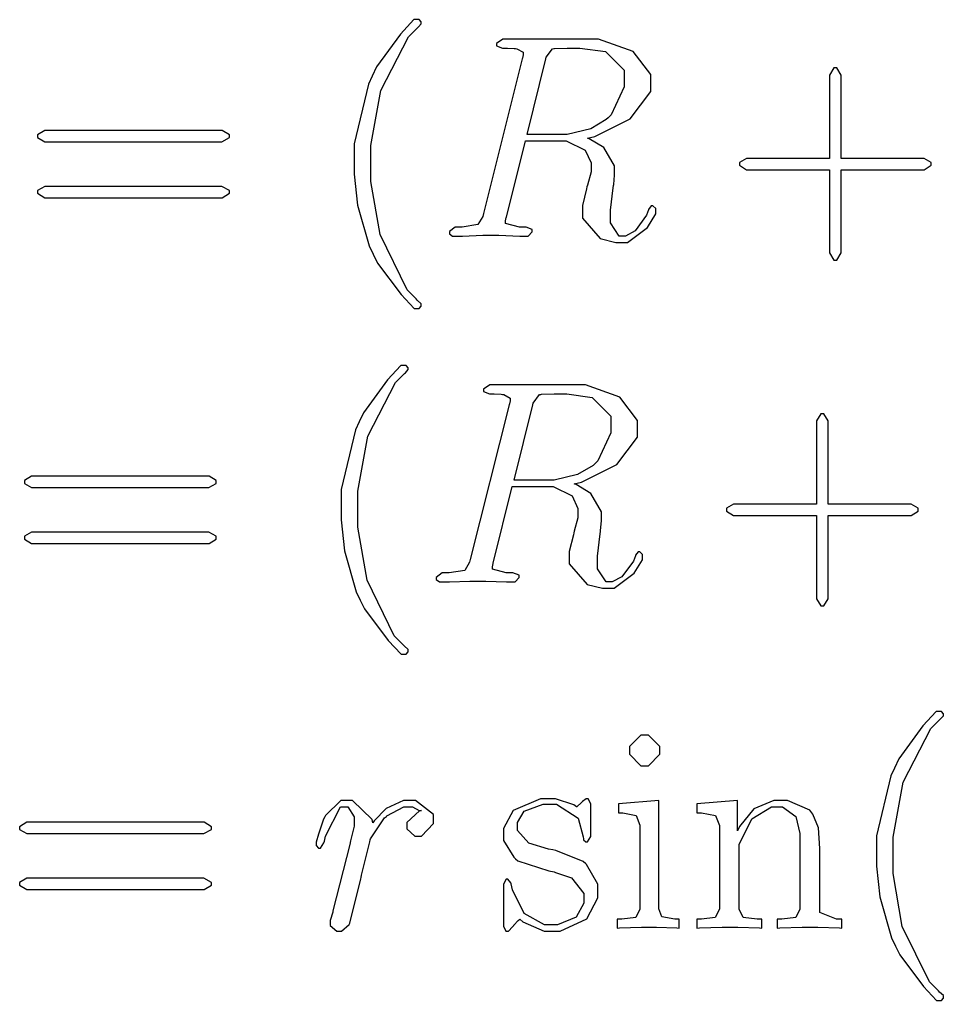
# Model space of a CAD drawing. Extents: x 0 to 46.1, y 0 to 12.
# Drawn here: x 11.2 to 22.46, y 0 to 11.96 of the extents above; entities that cross this region are included whole.
import ezdxf

# ---------------------------------------------------------------- set-up
doc = ezdxf.new("R2010")
doc.units = 0
doc.layers.get('0').update_dxf_attribs({"linetype": 'CONTINUOUS'})

msp = doc.modelspace()

# ---------------------------------------------------------------- linework, layer by layer
at = {"color": 0}
for p, q in [((16.0073, 11.9586), (15.8447, 11.7822)), ((16.0624, 11.9586), (16.0073, 11.9586)), ((16.0707, 11.9586), (16.0624, 11.9586)), ((16.0955, 11.9297), (16.0707, 11.9586)), ((15.9425, 11.7505), (16.0514, 11.8594)), ((16.0514, 11.8594), (16.0624, 11.8704)), ((16.0624, 11.8704), (16.0955, 11.9076)), ((16.0955, 11.92), (16.0955, 11.9297)), ((16.0955, 11.9076), (16.0955, 11.92)), ((15.8447, 11.7822), (15.5525, 11.3812)), ((15.6035, 11.096), (15.9425, 11.7505)), ((17.0932, 11.7216), (17.0146, 11.6678)), ((17.1194, 11.7216), (17.0932, 11.7216)), ((18.1171, 11.7216), (17.1194, 11.7216)), ((18.2576, 11.7216), (18.1171, 11.7216)), ((18.6793, 11.5714), (18.2576, 11.7216)), ((17.0146, 11.6678), (17.0146, 11.6499)), ((17.0146, 11.6499), (17.0146, 11.6403)), ((17.0146, 11.6403), (17.089, 11.6114)), ((17.089, 11.6114), (17.1138, 11.6114)), ((17.1138, 11.6114), (17.1469, 11.6114)), ((17.1469, 11.6114), (17.231, 11.6072)), ((17.231, 11.6072), (17.2461, 11.6058)), ((17.2461, 11.6058), (17.2627, 11.6031)), ((17.2627, 11.6031), (17.3398, 11.5604)), ((17.621, 11.4997), (17.6982, 11.6031)), ((17.6982, 11.6031), (17.7147, 11.6058)), ((17.7147, 11.6058), (17.723, 11.6072)), ((17.723, 11.6072), (17.8773, 11.6114)), ((17.8773, 11.6114), (17.9296, 11.6114)), ((17.9296, 11.6114), (18.0316, 11.6114)), ((18.0316, 11.6114), (18.3417, 11.5686)), ((17.3316, 11.4901), (17.3288, 11.4791)), ((17.3398, 11.5287), (17.3316, 11.4901)), ((17.3398, 11.5604), (17.3398, 11.5452)), ((17.3398, 11.5452), (17.3398, 11.5287)), ((17.6155, 11.4791), (17.621, 11.4997)), ((18.3417, 11.5686), (18.5691, 11.3412)), ((18.8943, 11.2875), (18.6793, 11.5714)), ((15.5525, 11.3812), (15.5002, 11.2696)), ((17.3288, 11.4791), (16.8548, 9.5939)), ((17.3895, 10.5585), (17.6155, 11.4791)), ((21.1267, 11.3688), (21.073, 11.282)), ((21.1446, 11.3688), (21.1267, 11.3688)), ((21.1625, 11.3688), (21.1446, 11.3688)), ((21.2163, 11.282), (21.1625, 11.3688)), ((15.5002, 11.2696), (15.4561, 11.1731)), ((18.5691, 11.3412), (18.5691, 11.2641)), ((18.5691, 11.2641), (18.5691, 11.1387)), ((18.8943, 11.1924), (18.8943, 11.2875)), ((21.073, 11.282), (21.073, 11.253)), ((21.073, 11.253), (21.073, 10.2664)), ((21.2163, 11.253), (21.2163, 11.282)), ((21.2163, 10.2664), (21.2163, 11.253)), ((15.4561, 11.1731), (15.2797, 10.4442)), ((18.5691, 11.1387), (18.4106, 10.7969)), ((18.8943, 11.0822), (18.8943, 11.1924)), ((15.4836, 10.4249), (15.6035, 11.096)), ((18.6421, 10.7501), (18.8943, 11.0822)), ((18.4106, 10.7969), (18.3761, 10.7625)), ((18.3527, 10.7404), (18.1626, 10.6274)), ((18.2122, 10.5337), (18.6421, 10.7501)), ((18.3761, 10.7625), (18.3527, 10.7404)), ((11.5094, 10.6081), (11.4226, 10.5544)), ((11.4226, 10.5544), (11.4226, 10.5365)), ((11.4226, 10.5365), (11.4226, 10.5199)), ((11.5383, 10.6081), (11.5094, 10.6081)), ((13.644, 10.6081), (11.5383, 10.6081)), ((13.6729, 10.6081), (13.644, 10.6081)), ((13.7597, 10.5544), (13.6729, 10.6081)), ((13.7597, 10.5365), (13.7597, 10.5544)), ((13.7597, 10.5199), (13.7597, 10.5365)), ((17.7808, 10.5585), (17.3895, 10.5585)), ((17.8759, 10.5585), (17.7808, 10.5585)), ((18.1626, 10.6274), (17.8759, 10.5585)), ((18.1226, 10.5144), (18.2122, 10.5337)), ((11.4226, 10.5199), (11.5094, 10.4703)), ((11.5094, 10.4703), (11.5383, 10.4703)), ((11.5383, 10.4703), (13.6385, 10.4703)), ((13.6385, 10.4703), (13.6688, 10.4703)), ((13.6688, 10.4703), (13.7597, 10.5199)), ((15.2797, 10.4442), (15.2797, 10.2003)), ((15.4836, 10.2003), (15.4836, 10.4249)), ((17.1359, 9.5498), (17.3674, 10.4813)), ((17.3674, 10.4813), (17.7863, 10.4813)), ((17.7863, 10.4813), (17.8635, 10.4813)), ((17.8635, 10.4813), (18.0964, 10.367)), ((18.146, 10.5062), (18.1226, 10.5144)), ((18.3224, 10.3973), (18.146, 10.5062)), ((18.0964, 10.367), (18.1667, 10.214)), ((18.4533, 10.1755), (18.3224, 10.3973)), ((15.2797, 10.2003), (15.2797, 10.0748)), ((15.4836, 9.98527), (15.4836, 10.2003)), ((18.1667, 10.214), (18.1667, 10.1617)), ((18.4533, 10.101), (18.4533, 10.1755)), ((20.0629, 10.2664), (19.976, 10.2168)), ((19.976, 10.2168), (19.976, 10.2003)), ((19.976, 10.2003), (19.976, 10.1823)), ((19.976, 10.1823), (20.0629, 10.1286)), ((20.0918, 10.2664), (20.0629, 10.2664)), ((21.073, 10.2664), (20.0918, 10.2664)), ((22.1974, 10.2664), (21.2163, 10.2664)), ((22.2264, 10.2664), (22.1974, 10.2664)), ((22.3132, 10.2168), (22.2264, 10.2664)), ((22.2264, 10.1286), (22.3132, 10.1823)), ((22.3132, 10.2003), (22.3132, 10.2168)), ((22.3132, 10.1823), (22.3132, 10.2003)), ((15.2797, 10.0748), (15.3224, 9.69726)), ((18.1667, 10.101), (18.1226, 9.9398)), ((18.1667, 10.1617), (18.1667, 10.101)), ((18.4437, 9.94805), (18.4533, 10.0638)), ((18.4533, 10.0638), (18.4533, 10.101)), ((20.0629, 10.1286), (20.0918, 10.1286)), ((20.0918, 10.1286), (21.073, 10.1286)), ((21.073, 10.1286), (21.073, 9.14192)), ((21.2163, 10.1286), (22.1974, 10.1286)), ((21.2163, 9.14192), (21.2163, 10.1286)), ((22.1974, 10.1286), (22.2264, 10.1286)), ((15.5952, 9.33898), (15.4836, 9.98527)), ((18.1226, 9.9398), (18.1171, 9.91912)), ((18.4381, 9.90671), (18.4423, 9.93567)), ((18.4423, 9.93567), (18.4437, 9.94805)), ((11.5094, 9.92463), (11.4226, 9.87503)), ((11.4226, 9.87503), (11.4226, 9.85848)), ((11.4226, 9.85848), (11.4226, 9.84056)), ((11.4226, 9.84056), (11.5094, 9.78683)), ((11.5383, 9.92463), (11.5094, 9.92463)), ((13.6385, 9.92463), (11.5383, 9.92463)), ((13.6688, 9.92463), (13.6385, 9.92463)), ((13.7597, 9.87503), (13.6688, 9.92463)), ((13.6729, 9.78683), (13.7597, 9.84056)), ((13.7597, 9.85848), (13.7597, 9.87503)), ((13.7597, 9.84056), (13.7597, 9.85848)), ((18.1115, 9.89432), (18.0619, 9.69038)), ((18.1171, 9.91912), (18.1115, 9.89432)), ((18.4037, 9.63387), (18.4381, 9.90671)), ((11.5094, 9.78683), (11.5383, 9.78683)), ((11.5383, 9.78683), (13.644, 9.78683)), ((13.644, 9.78683), (13.6729, 9.78683)), ((15.3224, 9.69726), (15.463, 9.1984)), ((18.0619, 9.69038), (18.0619, 9.62145)), ((18.8998, 9.6876), (18.8681, 9.64487)), ((18.9108, 9.6876), (18.8998, 9.6876)), ((18.9218, 9.6876), (18.9108, 9.6876)), ((18.9549, 9.65454), (18.9218, 9.6876)), ((16.8548, 9.5939), (16.8465, 9.55947)), ((18.0619, 9.62145), (18.0619, 9.53879)), ((18.4037, 9.53325), (18.4037, 9.63387)), ((18.8447, 9.57322), (18.7027, 9.3817)), ((18.8667, 9.63799), (18.8447, 9.57322)), ((18.8543, 9.42439), (18.9549, 9.58977)), ((18.8681, 9.64487), (18.8667, 9.63799)), ((18.9549, 9.6435), (18.9549, 9.65454)), ((18.9549, 9.58977), (18.9549, 9.6435)), ((16.7872, 9.46023), (16.5971, 9.42855)), ((16.8465, 9.55947), (16.7872, 9.46023)), ((17.1249, 9.50433), (17.1345, 9.5443)), ((17.1249, 9.48916), (17.1249, 9.50433)), ((17.1249, 9.47402), (17.1249, 9.48916)), ((17.2944, 9.42855), (17.1249, 9.47402)), ((17.1345, 9.5443), (17.1359, 9.5498)), ((18.0619, 9.53879), (18.2797, 9.28934)), ((18.4037, 9.47953), (18.4037, 9.53325)), ((18.5112, 9.31831), (18.4037, 9.47953)), ((15.926, 8.66235), (15.5952, 9.33898)), ((16.5117, 9.42855), (16.4414, 9.37479)), ((16.4414, 9.37479), (16.4414, 9.35687)), ((16.4414, 9.35687), (16.4414, 9.34724)), ((16.4414, 9.34724), (16.4786, 9.31831)), ((16.5351, 9.42855), (16.5117, 9.42855)), ((16.5971, 9.42855), (16.5351, 9.42855)), ((16.6012, 9.31831), (16.8493, 9.32931)), ((16.8493, 9.32931), (16.932, 9.32931)), ((16.932, 9.32931), (17.045, 9.32931)), ((17.045, 9.32931), (17.2985, 9.31831)), ((17.3509, 9.42855), (17.2944, 9.42855)), ((17.3757, 9.42855), (17.3509, 9.42855)), ((17.4501, 9.39959), (17.3757, 9.42855)), ((17.4005, 9.31831), (17.4501, 9.37204)), ((17.4501, 9.38996), (17.4501, 9.39959)), ((17.4501, 9.37204), (17.4501, 9.38996)), ((18.7027, 9.3817), (18.5856, 9.31831)), ((18.6104, 9.24112), (18.8543, 9.42439)), ((16.4786, 9.31831), (16.491, 9.31831)), ((16.491, 9.31831), (16.6012, 9.31831)), ((17.2985, 9.31831), (17.3839, 9.31831)), ((17.3839, 9.31831), (17.4005, 9.31831)), ((18.2797, 9.28934), (18.4671, 9.24112)), ((18.4671, 9.24112), (18.5305, 9.24112)), ((18.547, 9.31831), (18.5112, 9.31831)), ((18.5305, 9.24112), (18.6104, 9.24112)), ((18.5856, 9.31831), (18.547, 9.31831)), ((15.463, 9.1984), (15.5112, 9.09782)), ((15.5112, 9.09782), (15.5649, 8.99033)), ((21.073, 9.14192), (21.073, 9.11296)), ((21.073, 9.11296), (21.1267, 9.02614)), ((21.1625, 9.02614), (21.2163, 9.11296)), ((21.2163, 9.11296), (21.2163, 9.14192)), ((15.5649, 8.99033), (15.853, 8.60584)), ((21.1267, 9.02614), (21.1446, 9.02614)), ((21.1446, 9.02614), (21.1625, 9.02614)), ((16.0348, 8.55211), (15.926, 8.66235)), ((15.853, 8.60584), (16.01, 8.43636)), ((16.0486, 8.53832), (16.0348, 8.55211)), ((16.0955, 8.49422), (16.0486, 8.53832)), ((16.0955, 8.47492), (16.0955, 8.49422)), ((16.01, 8.43636), (16.0624, 8.43636)), ((16.0624, 8.43636), (16.0707, 8.43636)), ((16.0707, 8.43636), (16.0955, 8.46529)), ((16.0955, 8.46529), (16.0955, 8.47492)), ((15.8488, 7.74181), (15.6862, 7.56543)), ((15.9039, 7.74181), (15.8488, 7.74181)), ((15.8929, 7.64261), (15.9039, 7.65362)), ((15.9122, 7.74181), (15.9039, 7.74181)), ((15.9039, 7.65362), (15.937, 7.69084)), ((15.937, 7.71289), (15.9122, 7.74181)), ((15.937, 7.70322), (15.937, 7.71289)), ((15.937, 7.69084), (15.937, 7.70322)), ((15.6862, 7.56543), (15.3941, 7.16442)), ((15.7841, 7.53375), (15.8929, 7.64261)), ((15.4451, 6.87917), (15.7841, 7.53375)), ((16.9333, 7.50478), (16.8548, 7.45105)), ((16.8548, 7.45105), (16.8548, 7.43313)), ((16.8548, 7.43313), (16.8548, 7.4235)), ((16.8548, 7.4235), (16.9292, 7.39454)), ((16.9595, 7.50478), (16.9333, 7.50478)), ((17.9572, 7.50478), (16.9595, 7.50478)), ((18.0978, 7.50478), (17.9572, 7.50478)), ((18.5195, 7.35461), (18.0978, 7.50478)), ((16.9292, 7.39454), (16.954, 7.39454)), ((16.954, 7.39454), (16.9871, 7.39454)), ((16.9871, 7.39454), (17.0711, 7.39041)), ((17.0711, 7.39041), (17.0863, 7.38904)), ((17.0863, 7.38904), (17.1028, 7.38628)), ((17.1028, 7.38628), (17.18, 7.34356)), ((17.18, 7.31188), (17.1717, 7.27329)), ((17.18, 7.34356), (17.18, 7.32839)), ((17.18, 7.32839), (17.18, 7.31188)), ((17.4611, 7.28292), (17.5383, 7.38628)), ((17.5383, 7.38628), (17.5548, 7.38904)), ((17.5548, 7.38904), (17.5631, 7.39041)), ((17.5631, 7.39041), (17.7175, 7.39454)), ((17.7175, 7.39454), (17.7698, 7.39454)), ((17.7698, 7.39454), (17.8718, 7.39454)), ((17.8718, 7.39454), (18.1818, 7.35182)), ((18.1818, 7.35182), (18.4092, 7.12445)), ((18.7344, 7.07072), (18.5195, 7.35461)), ((17.169, 7.26225), (16.6949, 5.37711)), ((17.1717, 7.27329), (17.169, 7.26225)), ((17.2296, 6.34175), (17.4556, 7.26225)), ((17.4556, 7.26225), (17.4611, 7.28292)), ((15.3941, 7.16442), (15.3417, 7.0528)), ((18.4092, 7.12445), (18.4092, 7.0473)), ((18.7344, 6.97562), (18.7344, 7.07072)), ((20.9669, 7.152), (20.9131, 7.06519)), ((20.9131, 7.06519), (20.9131, 7.03626)), ((20.9848, 7.152), (20.9669, 7.152)), ((21.0027, 7.152), (20.9848, 7.152)), ((21.0564, 7.06519), (21.0027, 7.152)), ((21.0564, 7.03626), (21.0564, 7.06519)), ((15.2976, 6.95635), (15.1212, 6.22734)), ((15.3417, 7.0528), (15.2976, 6.95635)), ((18.4092, 7.0473), (18.4092, 6.92189)), ((18.7344, 6.86537), (18.7344, 6.97562)), ((20.9131, 7.03626), (20.9131, 6.04957)), ((21.0564, 6.04957), (21.0564, 7.03626)), ((15.3252, 6.20808), (15.4451, 6.87917)), ((18.4092, 6.92189), (18.2507, 6.58012)), ((18.4822, 6.53327), (18.7344, 6.86537)), ((18.2507, 6.58012), (18.2163, 6.54569)), ((18.1929, 6.52364), (18.0027, 6.41064)), ((18.0523, 6.31694), (18.4822, 6.53327)), ((18.2163, 6.54569), (18.1929, 6.52364)), ((11.3495, 6.39135), (11.2627, 6.33758)), ((11.3785, 6.39135), (11.3495, 6.39135)), ((13.4841, 6.39135), (11.3785, 6.39135)), ((13.513, 6.39135), (13.4841, 6.39135)), ((13.5999, 6.33758), (13.513, 6.39135)), ((17.621, 6.34175), (17.2296, 6.34175)), ((17.7161, 6.34175), (17.621, 6.34175)), ((18.0027, 6.41064), (17.7161, 6.34175)), ((11.2627, 6.33758), (11.2627, 6.3197)), ((11.2627, 6.3197), (11.2627, 6.30315)), ((11.2627, 6.30315), (11.3495, 6.25355)), ((11.3495, 6.25355), (11.3785, 6.25355)), ((11.3785, 6.25355), (13.4786, 6.25355)), ((13.4786, 6.25355), (13.5089, 6.25355)), ((13.5089, 6.25355), (13.5999, 6.30315)), ((13.5999, 6.3197), (13.5999, 6.33758)), ((13.5999, 6.30315), (13.5999, 6.3197)), ((15.1212, 6.22734), (15.1212, 5.98343)), ((16.9761, 5.33301), (17.2075, 6.26456)), ((17.2075, 6.26456), (17.6265, 6.26456)), ((17.6265, 6.26456), (17.7037, 6.26456)), ((17.7037, 6.26456), (17.9366, 6.15019)), ((17.9627, 6.29765), (18.0523, 6.31694)), ((17.9862, 6.28936), (17.9627, 6.29765)), ((18.1626, 6.18049), (17.9862, 6.28936)), ((15.3252, 5.98343), (15.3252, 6.20808)), ((17.9366, 6.15019), (18.0068, 5.99722)), ((18.2935, 5.95863), (18.1626, 6.18049)), ((15.1212, 5.98343), (15.1212, 5.85805)), ((15.3252, 5.76848), (15.3252, 5.98343)), ((18.0068, 5.99722), (18.0068, 5.94487)), ((19.903, 6.04957), (19.8162, 5.99997)), ((19.8162, 5.99997), (19.8162, 5.98343)), ((19.8162, 5.98343), (19.8162, 5.96554)), ((19.9319, 6.04957), (19.903, 6.04957)), ((20.9131, 6.04957), (19.9319, 6.04957)), ((22.0376, 6.04957), (21.0564, 6.04957)), ((22.0665, 6.04957), (22.0376, 6.04957)), ((22.1534, 5.99997), (22.0665, 6.04957)), ((22.1534, 5.98343), (22.1534, 5.99997)), ((22.1534, 5.96554), (22.1534, 5.98343)), ((18.0068, 5.88423), (17.9627, 5.72301)), ((18.0068, 5.94487), (18.0068, 5.88423)), ((18.2935, 5.88423), (18.2935, 5.95863)), ((18.2935, 5.84701), (18.2935, 5.88423)), ((19.8162, 5.96554), (19.903, 5.91178)), ((19.903, 5.91178), (19.9319, 5.91178)), ((19.9319, 5.91178), (20.9131, 5.91178)), ((20.9131, 5.91178), (20.9131, 4.9251)), ((21.0564, 5.91178), (22.0376, 5.91178)), ((21.0564, 4.9251), (21.0564, 5.91178)), ((22.0376, 5.91178), (22.0665, 5.91178)), ((22.0665, 5.91178), (22.1534, 5.96554)), ((15.1212, 5.85805), (15.1639, 5.48047)), ((15.4368, 5.12216), (15.3252, 5.76848)), ((18.2838, 5.73126), (18.2935, 5.84701)), ((11.3495, 5.70784), (11.2627, 5.65824)), ((11.2627, 5.65824), (11.2627, 5.64169)), ((11.2627, 5.64169), (11.2627, 5.62377)), ((11.2627, 5.62377), (11.3495, 5.57004)), ((11.3785, 5.70784), (11.3495, 5.70784)), ((13.4786, 5.70784), (11.3785, 5.70784)), ((13.5089, 5.70784), (13.4786, 5.70784)), ((13.5999, 5.65824), (13.5089, 5.70784)), ((13.513, 5.57004), (13.5999, 5.62377)), ((13.5999, 5.64169), (13.5999, 5.65824)), ((13.5999, 5.62377), (13.5999, 5.64169)), ((17.9517, 5.67753), (17.9021, 5.47356)), ((17.9572, 5.70234), (17.9517, 5.67753)), ((17.9627, 5.72301), (17.9572, 5.70234)), ((18.2438, 5.41708), (18.2783, 5.68992)), ((18.2783, 5.68992), (18.2824, 5.71885)), ((18.2824, 5.71885), (18.2838, 5.73126)), ((11.3495, 5.57004), (11.3785, 5.57004)), ((11.3785, 5.57004), (13.4841, 5.57004)), ((13.4841, 5.57004), (13.513, 5.57004)), ((15.1639, 5.48047), (15.3045, 4.98161)), ((17.9021, 5.47356), (17.9021, 5.40466)), ((17.9021, 5.40466), (17.9021, 5.32197)), ((18.2438, 5.31647), (18.2438, 5.41708)), ((18.7069, 5.42121), (18.6848, 5.35644)), ((18.7083, 5.42809), (18.7069, 5.42121)), ((18.7399, 5.47081), (18.7083, 5.42809)), ((18.751, 5.47081), (18.7399, 5.47081)), ((18.762, 5.47081), (18.751, 5.47081)), ((18.795, 5.43775), (18.762, 5.47081)), ((18.795, 5.42671), (18.795, 5.43775)), ((18.795, 5.37298), (18.795, 5.42671)), ((16.6867, 5.34264), (16.6274, 5.24344)), ((16.6949, 5.37711), (16.6867, 5.34264)), ((16.965, 5.28754), (16.9747, 5.32751)), ((16.965, 5.27237), (16.965, 5.28754)), ((16.965, 5.2572), (16.965, 5.27237)), ((16.9747, 5.32751), (16.9761, 5.33301)), ((17.9021, 5.32197), (18.1198, 5.07256)), ((18.2438, 5.26274), (18.2438, 5.31647)), ((18.3513, 5.10148), (18.2438, 5.26274)), ((18.6848, 5.35644), (18.5429, 5.16488)), ((18.6945, 5.2076), (18.795, 5.37298)), ((16.3518, 5.21173), (16.2815, 5.158)), ((16.2815, 5.158), (16.2815, 5.14008)), ((16.3752, 5.21173), (16.3518, 5.21173)), ((16.4373, 5.21173), (16.3752, 5.21173)), ((16.6274, 5.24344), (16.4373, 5.21173)), ((17.1345, 5.21173), (16.965, 5.2572)), ((17.191, 5.21173), (17.1345, 5.21173)), ((17.2158, 5.21173), (17.191, 5.21173)), ((17.2902, 5.1828), (17.2158, 5.21173)), ((17.2406, 5.10148), (17.2902, 5.15525)), ((17.2902, 5.17317), (17.2902, 5.1828)), ((17.2902, 5.15525), (17.2902, 5.17317)), ((18.5429, 5.16488), (18.4258, 5.10148)), ((18.4506, 5.02433), (18.6945, 5.2076)), ((15.7675, 4.44556), (15.4368, 5.12216)), ((16.2815, 5.14008), (16.2815, 5.13045)), ((16.2815, 5.13045), (16.3187, 5.10148)), ((16.3187, 5.10148), (16.3311, 5.10148)), ((16.3311, 5.10148), (16.4414, 5.10148)), ((16.4414, 5.10148), (16.6894, 5.11253)), ((16.6894, 5.11253), (16.7721, 5.11253)), ((16.7721, 5.11253), (16.8851, 5.11253)), ((16.8851, 5.11253), (17.1387, 5.10148)), ((17.1387, 5.10148), (17.2241, 5.10148)), ((17.2241, 5.10148), (17.2406, 5.10148)), ((18.1198, 5.07256), (18.3072, 5.02433)), ((18.3072, 5.02433), (18.3706, 5.02433)), ((18.3872, 5.10148), (18.3513, 5.10148)), ((18.3706, 5.02433), (18.4506, 5.02433)), ((18.4258, 5.10148), (18.3872, 5.10148)), ((15.3045, 4.98161), (15.3527, 4.881)), ((20.9131, 4.9251), (20.9131, 4.89617)), ((21.0564, 4.89617), (21.0564, 4.9251)), ((15.3527, 4.881), (15.4065, 4.77354)), ((20.9131, 4.89617), (20.9669, 4.80935)), ((20.9669, 4.80935), (20.9848, 4.80935)), ((20.9848, 4.80935), (21.0027, 4.80935)), ((21.0027, 4.80935), (21.0564, 4.89617)), ((15.4065, 4.77354), (15.6945, 4.38905)), ((15.8764, 4.33532), (15.7675, 4.44556)), ((15.6945, 4.38905), (15.8516, 4.21954)), ((15.8902, 4.32153), (15.8764, 4.33532)), ((15.937, 4.27743), (15.8902, 4.32153)), ((15.8516, 4.21954), (15.9039, 4.21954)), ((15.9039, 4.21954), (15.9122, 4.21954)), ((15.9122, 4.21954), (15.937, 4.2485)), ((15.937, 4.25813), (15.937, 4.27743)), ((15.937, 4.2485), (15.937, 4.25813)), ((22.3725, 3.52227), (22.2098, 3.34588)), ((22.4276, 3.52227), (22.3725, 3.52227)), ((22.4359, 3.52227), (22.4276, 3.52227)), ((22.4276, 3.43407), (22.4607, 3.47128)), ((22.4607, 3.49333), (22.4359, 3.52227)), ((22.4607, 3.48368), (22.4607, 3.49333)), ((22.4607, 3.47128), (22.4607, 3.48368)), ((22.3077, 3.31418), (22.4166, 3.42305)), ((22.4166, 3.42305), (22.4276, 3.43407)), ((18.7758, 3.23564), (18.6352, 3.09507)), ((18.8226, 3.23564), (18.7758, 3.23564)), ((18.8681, 3.23564), (18.8226, 3.23564)), ((19.0045, 3.09507), (18.8681, 3.23564)), ((22.2098, 3.34588), (21.9177, 2.94487)), ((21.9687, 2.65961), (22.3077, 3.31418)), ((18.6352, 3.09507), (18.6352, 3.04822)), ((18.6352, 3.04822), (18.6352, 3.00137)), ((18.6352, 3.00137), (18.7758, 2.86081)), ((18.8681, 2.86081), (19.0045, 3.00137)), ((19.0045, 3.04822), (19.0045, 3.09507)), ((19.0045, 3.00137), (19.0045, 3.04822)), ((21.9177, 2.94487), (21.8653, 2.83325)), ((18.7758, 2.86081), (18.8226, 2.86081)), ((18.8226, 2.86081), (18.8681, 2.86081)), ((21.8653, 2.83325), (21.8212, 2.73678)), ((21.8212, 2.73678), (21.6449, 2.0078)), ((21.8488, 1.98851), (21.9687, 2.65961)), ((15.1171, 2.43637), (14.931, 2.25309)), ((15.1819, 2.43637), (15.1171, 2.43637)), ((15.2604, 2.43637), (15.1819, 2.43637)), ((15.4988, 2.20624), (15.2604, 2.43637)), ((15.8819, 2.43637), (15.6697, 2.33853)), ((15.9536, 2.43637), (15.8819, 2.43637)), ((16.0266, 2.43637), (15.9536, 2.43637)), ((16.2457, 2.26687), (16.0266, 2.43637)), ((17.5493, 2.45842), (17.2186, 2.3151)), ((17.3509, 2.30546), (17.5824, 2.39227)), ((17.6609, 2.45842), (17.5493, 2.45842)), ((17.5824, 2.39227), (17.6609, 2.39227)), ((17.7353, 2.45842), (17.6609, 2.45842)), ((17.6609, 2.39227), (17.7478, 2.39227)), ((17.9586, 2.38401), (17.7353, 2.45842)), ((17.7478, 2.39227), (18.0096, 2.22002)), ((18.0496, 2.41157), (17.9958, 2.36196)), ((18.0523, 2.41432), (18.0496, 2.41157)), ((18.0633, 2.42535), (18.0523, 2.41432)), ((18.106, 2.45842), (18.0633, 2.42535)), ((18.124, 2.45842), (18.106, 2.45842)), ((18.1336, 2.45842), (18.124, 2.45842)), ((18.1626, 2.39641), (18.1336, 2.45842)), ((18.1626, 2.37574), (18.1626, 2.39641)), ((18.9935, 2.43637), (18.5029, 2.39779)), ((18.5029, 2.39779), (18.5029, 2.28755)), ((18.9935, 1.14653), (18.9935, 2.43637)), ((19.9512, 2.43637), (19.4551, 2.39779)), ((19.4551, 2.39779), (19.4551, 2.28755)), ((19.9512, 2.06706), (19.9512, 2.43637)), ((20.3936, 2.43637), (20.1524, 2.3344)), ((20.4749, 2.43637), (20.3936, 2.43637)), ((20.5631, 2.43637), (20.4749, 2.43637)), ((20.8318, 2.31924), (20.5631, 2.43637)), ((14.9324, 2.00229), (15.1143, 2.3592)), ((15.1143, 2.3592), (15.1763, 2.3592)), ((15.1763, 2.3592), (15.2025, 2.3592)), ((15.2025, 2.3592), (15.2811, 2.23931)), ((15.6697, 2.33853), (15.5236, 2.19108)), ((15.6793, 2.24896), (15.8846, 2.3592)), ((15.8846, 2.3592), (15.9536, 2.3592)), ((16.0762, 2.31097), (15.9205, 2.17041)), ((15.9536, 2.3592), (15.9907, 2.3592)), ((15.9907, 2.3592), (16.0734, 2.3151)), ((16.0734, 2.3151), (16.1024, 2.3151)), ((16.1024, 2.3151), (16.0762, 2.31097)), ((17.2186, 2.3151), (17.0987, 2.096)), ((17.2696, 2.16903), (17.3509, 2.30546)), ((17.9917, 2.3592), (17.9586, 2.38401)), ((17.9958, 2.36196), (17.9917, 2.3592)), ((18.1626, 2.01745), (18.1626, 2.37574)), ((18.5029, 2.28755), (18.5553, 2.28755)), ((18.5553, 2.28755), (18.7165, 2.25585)), ((19.4551, 2.28755), (19.5116, 2.28755)), ((19.5116, 2.28755), (19.6853, 2.25447)), ((20.1524, 2.3344), (19.976, 2.12218)), ((20.1276, 2.21451), (20.3674, 2.3592)), ((20.3674, 2.3592), (20.4473, 2.3592)), ((20.4473, 2.3592), (20.5011, 2.3592)), ((20.5011, 2.3592), (20.6637, 2.24069)), ((20.8442, 2.30408), (20.8318, 2.31924)), ((20.8718, 2.27239), (20.8442, 2.30408)), ((20.9407, 2.10289), (20.8718, 2.27239)), ((11.2903, 2.17179), (11.2034, 2.11805)), ((11.3192, 2.17179), (11.2903, 2.17179)), ((13.4249, 2.17179), (11.3192, 2.17179)), ((13.4538, 2.17179), (13.4249, 2.17179)), ((13.5406, 2.11805), (13.4538, 2.17179)), ((14.9076, 2.20762), (14.847, 2.02572)), ((14.9228, 2.23793), (14.9076, 2.20762)), ((14.931, 2.25309), (14.9228, 2.23793)), ((15.2811, 2.23931), (15.2811, 2.19935)), ((15.2811, 2.19935), (15.2811, 2.12494)), ((15.4781, 1.96784), (15.6518, 2.22415)), ((15.5071, 2.16628), (15.4988, 2.20624)), ((15.5236, 2.19108), (15.5071, 2.16628)), ((15.6518, 2.22415), (15.6724, 2.24345)), ((15.6724, 2.24345), (15.6793, 2.24896)), ((15.9205, 2.17041), (15.9205, 2.12218)), ((16.101, 2.00091), (16.2457, 2.15801)), ((16.2457, 2.21037), (16.2457, 2.26687)), ((16.2457, 2.15801), (16.2457, 2.21037)), ((17.2696, 2.12218), (17.2696, 2.16903)), ((18.0096, 2.22002), (18.073, 1.99402)), ((18.7165, 2.25585), (18.762, 2.13596)), ((19.6853, 2.25447), (19.7308, 2.13045)), ((19.9733, 1.90169), (20.1276, 2.21451)), ((20.6637, 2.24069), (20.7119, 2.03674)), ((11.2034, 2.11805), (11.2034, 2.10013)), ((11.2034, 2.10013), (11.2034, 2.08359)), ((11.2034, 2.08359), (11.2903, 2.03399)), ((11.2903, 2.03399), (11.3192, 2.03399)), ((11.3192, 2.03399), (13.4193, 2.03399)), ((13.4193, 2.03399), (13.4497, 2.03399)), ((13.4497, 2.03399), (13.5406, 2.08359)), ((13.5406, 2.10013), (13.5406, 2.11805)), ((13.5406, 2.08359), (13.5406, 2.10013)), ((15.2811, 2.12494), (15.237, 1.94717)), ((15.9205, 2.12218), (15.9205, 2.09186)), ((15.9205, 2.09186), (16.0197, 2.00091)), ((17.0987, 2.096), (17.0987, 2.02296)), ((17.2696, 2.07119), (17.2696, 2.12218)), ((17.4101, 1.91685), (17.2696, 2.07119)), ((18.762, 2.13596), (18.762, 2.09462)), ((18.762, 2.09462), (18.762, 1.14653)), ((19.7308, 2.13045), (19.7308, 2.08911)), ((19.7308, 2.08911), (19.7308, 1.14653)), ((19.976, 2.12218), (19.9512, 2.06706)), ((20.7119, 2.03674), (20.7119, 1.96784)), ((20.9544, 1.85346), (20.9407, 2.10289)), ((14.847, 2.02572), (14.818, 1.92925)), ((14.818, 1.92925), (14.818, 1.89618)), ((14.8718, 1.8576), (14.9117, 1.92098)), ((14.9117, 1.92098), (14.9173, 1.94028)), ((14.9173, 1.94028), (14.9324, 2.00229)), ((15.237, 1.94717), (15.226, 1.90169)), ((15.3706, 1.52824), (15.4699, 1.93201)), ((15.4699, 1.93201), (15.474, 1.95682)), ((15.474, 1.95682), (15.4781, 1.96784)), ((16.0197, 2.00091), (16.0528, 2.00091)), ((16.0528, 2.00091), (16.101, 2.00091)), ((17.0987, 2.02296), (17.0987, 1.94855)), ((17.0987, 1.94855), (17.2241, 1.7446)), ((17.6499, 1.84519), (17.4101, 1.91685)), ((18.073, 1.99402), (18.0744, 1.96784)), ((18.0744, 1.96784), (18.0744, 1.95957)), ((18.0744, 1.95957), (18.1033, 1.93477)), ((18.1033, 1.93477), (18.113, 1.93477)), ((18.113, 1.93477), (18.1253, 1.93477)), ((18.1253, 1.93477), (18.1626, 1.99678)), ((18.1626, 1.99678), (18.1626, 2.01745)), ((20.7119, 1.96784), (20.7119, 1.14653)), ((21.6449, 2.0078), (21.6449, 1.76389)), ((21.8488, 1.76389), (21.8488, 1.98851)), ((14.818, 1.89618), (14.818, 1.88654)), ((14.818, 1.88654), (14.847, 1.8576)), ((14.847, 1.8576), (14.8566, 1.8576)), ((14.8566, 1.8576), (14.8718, 1.8576)), ((15.226, 1.90169), (15.022, 1.09141)), ((17.6995, 1.83555), (17.6499, 1.84519)), ((17.7367, 1.82866), (17.6995, 1.83555)), ((18.073, 1.69361), (17.7367, 1.82866)), ((19.9733, 1.79696), (19.9733, 1.90169)), ((19.9733, 1.14653), (19.9733, 1.79696)), ((20.9544, 1.7694), (20.9544, 1.85346)), ((17.2241, 1.7446), (17.2475, 1.72531)), ((17.2475, 1.72531), (17.2765, 1.70326)), ((17.2765, 1.70326), (17.6527, 1.57786)), ((18.1019, 1.66467), (18.073, 1.69361)), ((20.9544, 1.09692), (20.9544, 1.7694)), ((21.6449, 1.76389), (21.6449, 1.63849)), ((21.8488, 1.54892), (21.8488, 1.76389)), ((17.6527, 1.57786), (17.7161, 1.56545)), ((17.7161, 1.56545), (17.7353, 1.56132)), ((17.7353, 1.56132), (17.9269, 1.49242)), ((18.113, 1.65503), (18.1019, 1.66467)), ((18.2507, 1.41662), (18.113, 1.65503)), ((21.6449, 1.63849), (21.6876, 1.26091)), ((11.2903, 1.48828), (11.2034, 1.43867)), ((11.2034, 1.43867), (11.2034, 1.42214)), ((11.3192, 1.48828), (11.2903, 1.48828)), ((13.4193, 1.48828), (11.3192, 1.48828)), ((13.4497, 1.48828), (13.4193, 1.48828)), ((13.5406, 1.43867), (13.4497, 1.48828)), ((13.5406, 1.42214), (13.5406, 1.43867)), ((15.2907, 1.20027), (15.3596, 1.48277)), ((15.3596, 1.48277), (15.3638, 1.49931)), ((15.3638, 1.49931), (15.3706, 1.52824)), ((17.1318, 1.47726), (17.0987, 1.41525)), ((17.1428, 1.47726), (17.1318, 1.47726)), ((17.1538, 1.47726), (17.1428, 1.47726)), ((17.1897, 1.43316), (17.1538, 1.47726)), ((17.9269, 1.49242), (18.0799, 1.30362)), ((21.9604, 0.902614), (21.8488, 1.54892)), ((11.2034, 1.42214), (11.2034, 1.40422)), ((11.2034, 1.40422), (11.2903, 1.35048)), ((11.2903, 1.35048), (11.3192, 1.35048)), ((11.3192, 1.35048), (13.4249, 1.35048)), ((13.4249, 1.35048), (13.4538, 1.35048)), ((13.4538, 1.35048), (13.5406, 1.40422)), ((13.5406, 1.40422), (13.5406, 1.42214)), ((17.0987, 1.41525), (17.0987, 1.39458)), ((17.0987, 1.39458), (17.0987, 0.926042)), ((17.1924, 1.42214), (17.1897, 1.43316)), ((17.209, 1.34634), (17.1924, 1.42214)), ((17.3509, 1.05833), (17.209, 1.34634)), ((18.2507, 1.33394), (18.2507, 1.41662)), ((18.2507, 1.24988), (18.2507, 1.33394)), ((15.2273, 0.945335), (15.2907, 1.20027)), ((18.0799, 1.30362), (18.0799, 1.24024)), ((18.0799, 1.24024), (18.0799, 1.18374)), ((18.1171, 0.993567), (18.2507, 1.24988)), ((21.6876, 1.26091), (21.8281, 0.762056)), ((15.0192, 1.07763), (14.9889, 0.972894)), ((15.022, 1.09141), (15.0192, 1.07763)), ((18.0799, 1.18374), (17.9848, 1.01424)), ((18.762, 1.11345), (18.7124, 1.01148)), ((18.762, 1.14653), (18.762, 1.11345)), ((18.9935, 1.11483), (18.9935, 1.14653)), ((19.028, 1.01837), (18.9935, 1.11483)), ((19.7308, 1.11345), (19.6812, 1.01148)), ((19.7308, 1.14653), (19.7308, 1.11345)), ((19.9733, 1.11345), (19.9733, 1.14653)), ((20.0215, 1.01148), (19.9733, 1.11345)), ((20.7119, 1.11345), (20.6623, 1.01148)), ((20.7119, 1.14653), (20.7119, 1.11345)), ((20.9544, 1.07074), (20.9544, 1.09692)), ((14.9889, 0.972894), (14.9889, 0.937066)), ((17.2268, 0.916397), (17.2806, 0.975653)), ((17.2806, 0.975653), (17.2972, 0.992188)), ((17.2972, 0.992188), (17.3357, 0.956359)), ((17.5989, 0.920531), (17.3509, 1.05833)), ((17.9848, 1.01424), (17.7574, 0.920531)), ((17.7905, 0.843361), (18.1171, 0.993567)), ((18.5429, 0.992188), (18.4864, 0.992188)), ((18.4864, 0.992188), (18.4864, 0.881944)), ((18.7124, 1.01148), (18.5429, 0.992188)), ((19.1878, 0.992188), (19.028, 1.01837)), ((19.2416, 0.992188), (19.1878, 0.992188)), ((19.2416, 0.881944), (19.2416, 0.992188)), ((19.5116, 0.992188), (19.4551, 0.992188)), ((19.4551, 0.992188), (19.4551, 0.881944)), ((19.6812, 1.01148), (19.5116, 0.992188)), ((20.191, 0.992188), (20.0215, 1.01148)), ((20.2489, 0.992188), (20.191, 0.992188)), ((20.2489, 0.881944), (20.2489, 0.992188)), ((20.4928, 0.992188), (20.4363, 0.992188)), ((20.4363, 0.992188), (20.4363, 0.881944)), ((20.6623, 1.01148), (20.4928, 0.992188)), ((21.157, 0.992188), (20.9544, 1.07074)), ((21.2246, 0.992188), (21.157, 0.992188)), ((21.2246, 0.881944), (21.2246, 0.992188)), ((14.9889, 0.937066), (14.9889, 0.913638)), ((14.9889, 0.913638), (15.0675, 0.843361)), ((15.0675, 0.843361), (15.0937, 0.843361)), ((15.0937, 0.843361), (15.1267, 0.843361)), ((15.1267, 0.843361), (15.219, 0.924662)), ((15.219, 0.924662), (15.226, 0.94258)), ((15.226, 0.94258), (15.2273, 0.945335)), ((17.0987, 0.926042), (17.0987, 0.905372)), ((17.0987, 0.905372), (17.1276, 0.843361)), ((17.1276, 0.843361), (17.1373, 0.843361)), ((17.1373, 0.843361), (17.1593, 0.843361)), ((17.1593, 0.843361), (17.209, 0.898483)), ((17.209, 0.898483), (17.2255, 0.915017)), ((17.2255, 0.915017), (17.2268, 0.916397)), ((17.3357, 0.956359), (17.5962, 0.843361)), ((17.5962, 0.843361), (17.683, 0.843361)), ((17.683, 0.920531), (17.5989, 0.920531)), ((17.7574, 0.920531), (17.683, 0.920531)), ((17.683, 0.843361), (17.7905, 0.843361)), ((18.4864, 0.881944), (18.514, 0.883324)), ((18.514, 0.883324), (18.7827, 0.892969)), ((18.7827, 0.892969), (18.8722, 0.892969)), ((18.8722, 0.892969), (18.9646, 0.892969)), ((18.9646, 0.892969), (19.2112, 0.883324)), ((19.2112, 0.883324), (19.2416, 0.881944)), ((19.4551, 0.881944), (19.4868, 0.883324)), ((19.4868, 0.883324), (19.7638, 0.892969)), ((19.7638, 0.892969), (19.8575, 0.892969)), ((19.8575, 0.892969), (19.9554, 0.892969)), ((19.9554, 0.892969), (20.2186, 0.883324)), ((20.2186, 0.883324), (20.2489, 0.881944)), ((20.4363, 0.881944), (20.4666, 0.883324)), ((20.4666, 0.883324), (20.7409, 0.892969)), ((20.7409, 0.892969), (20.8332, 0.892969)), ((20.8332, 0.892969), (20.931, 0.892969)), ((20.931, 0.892969), (21.1956, 0.883324)), ((21.1956, 0.883324), (21.2246, 0.881944)), ((22.2911, 0.225998), (21.9604, 0.902614)), ((21.8281, 0.762056), (21.8763, 0.661458)), ((21.8763, 0.661458), (21.9301, 0.55397)), ((21.9301, 0.55397), (22.2181, 0.169499)), ((22.2181, 0.169499), (22.3752, 0)), ((22.4, 0.115755), (22.2911, 0.225998)), ((22.3752, 0), (22.4276, 0)), ((22.4138, 0.101975), (22.4, 0.115755)), ((22.4607, 0.057878), (22.4138, 0.101975)), ((22.4276, 0), (22.4359, 0)), ((22.4359, 0), (22.4607, 0.028939)), ((22.4607, 0.038585), (22.4607, 0.057878)), ((22.4607, 0.028939), (22.4607, 0.038585))]:
    msp.add_line(p, q, dxfattribs=at)

doc.saveas('drawing.dxf')
